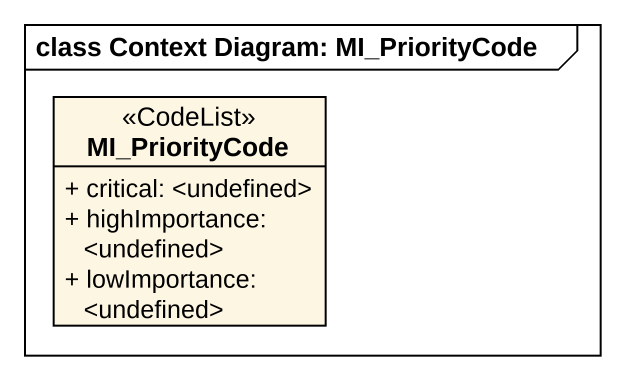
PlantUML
@startuml
mainframe class Context Diagram: MI_PriorityCode
hide circle
hide empty members
skinparam classAttributeIconSize 0
class MI_PriorityCode <<CodeList>> {
  + critical: <undefined>
  + highImportance: <undefined>
  + lowImportance: <undefined>
}
@enduml
